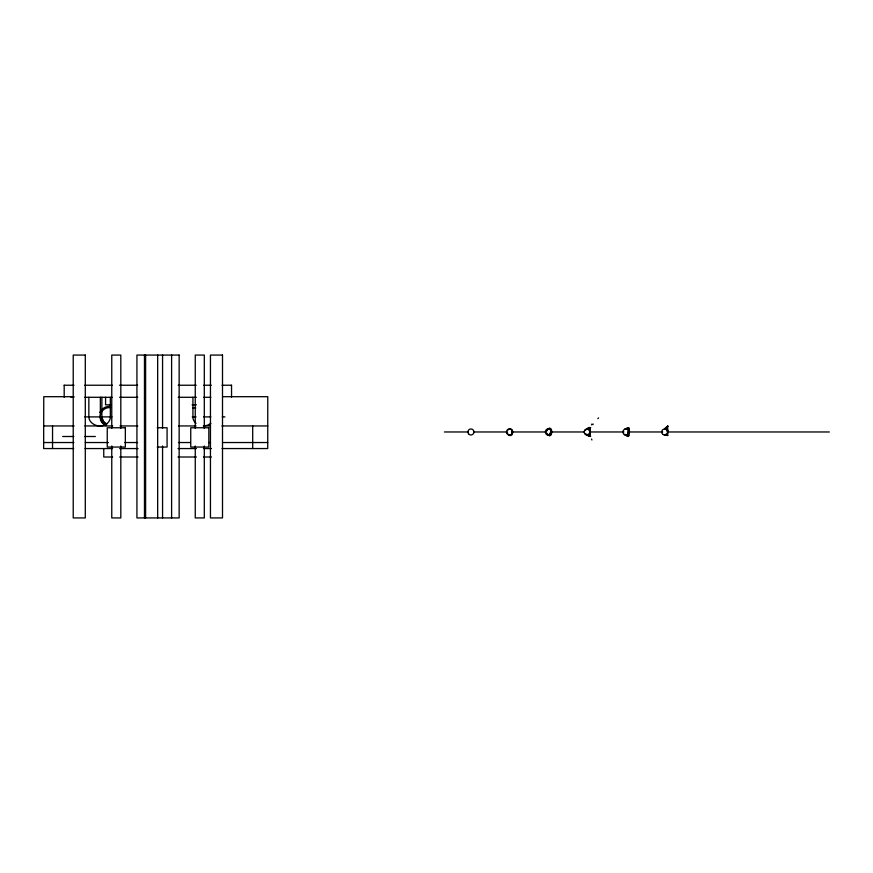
<?xml version="1.0" encoding="UTF-8"?>
<svg xmlns="http://www.w3.org/2000/svg" width="873" height="873" viewBox="0 0 873 873"><rect width="100%" height="100%" fill="white"/><g stroke="black" fill="none" stroke-linecap="round" stroke-linejoin="round"><path stroke-width="1.31" d="M105.568 397.291L105.568 404.832L110.816 404.832M110.336 416.901L110.336 397.291M549.641 433.215L549.641 435.682L548.484 435.016M586.7 434.307L587.856 434.819A1.211 1.211 0 0 0 589.068 436.02L589.068 433.324M589.068 430.629L589.068 427.923L587.289 428.938M512.516 432.19L512.527 431.971A3.012 3.012 0 0 0 508.01 429.363A3.012 3.012 0 0 0 508.01 434.59A3.012 3.012 0 0 0 512.527 431.971M627.742 429.603C628.615 421.681 632.303 440.156 624.806 434.765M550.568 429.822C552.5 429.156 551.823 435.158 550.579 434.176M628.931 435.758L628.298 436.369L628.353 427.584L625.952 428.949M546.738 430.804A6.275 6.275 0 0 1 546.825 430.411L546.858 430.291M589.701 429.44L589.832 429.723A5.98 5.98 0 0 1 589.832 434.219L589.712 434.503M546.302 429.822L547.6 429.963M624.806 429.178L626.257 428.818A1.724 1.724 0 0 1 626.508 428.49L627.731 428.185M589.864 429.691L590.257 429.167A1.211 1.211 0 0 0 589.089 427.934A1.211 1.211 0 0 0 587.856 429.069M667.736 426.286L664.539 428.949M664.844 428.687L667.703 426.1L667.725 435.518L664.637 434.994M666.492 427.301L665.521 428.119M210.862 423.449L207.588 425.216L203.966 425.926M589.788 428.228L589.231 428.829M550.918 434.328A44.207 1.801 -53.2 0 1 550.961 434.132L551.005 434.197A2.684 2.684 0 0 0 551.201 433.663L551.234 433.543A6.275 6.275 0 0 0 551.452 431.971A5.958 5.958 0 0 0 551.169 430.171A2.684 2.684 0 0 0 550.972 429.723A2.226 2.226 0 0 0 547.087 429.723A2.684 2.684 0 0 0 546.858 430.291M626.628 429.025L627.72 428.665M549.03 428.621L548.473 428.938L549.804 428.283M105.677 424.485L104.094 425.216A11.938 11.938 0 0 1 99.948 425.937C95.353 426.155 88.86 422.576 88.85 416.901L88.85 397.291M625.275 429.025L627.218 428.305M588.849 428.861L588.249 429.112M585.15 434.121L586.023 434.088M588.151 428.272L586.318 429.112M587.136 429.472L586.765 429.178A1.67 1.67 0 0 1 587.082 428.829L587.223 428.719A1.539 1.539 0 0 1 588.969 428.708M667.67 430.356L666.481 430.815M627.098 429.178L628.942 428.665M546.978 434.263L546.312 434.154M628.931 428.185L626.225 428.861M586.034 429.865L585.172 429.843M510.105 428.85L509.734 428.97M64.176 385.233L74.019 385.233M84.703 385.233L112.377 385.233M119.525 385.233L137.596 385.233M178.223 385.233L196.218 385.233M203.693 385.233L211.331 385.233M222.026 385.233L231.552 385.233M74.019 396.691L43.759 396.691L43.65 448.558L73.692 448.558M222.56 396.691L267.771 396.691L267.727 448.558L222.015 448.558M71.008 397.291L73.823 397.291M84.703 397.291L112.191 397.291M119.579 397.291L137.77 397.291M178.223 397.291L196.36 397.291M203.66 397.291L210.873 397.291M192.093 404.832L196.414 404.832M84.725 416.901L111.995 416.901M192.246 416.901L196.076 416.901M203.605 416.901L210.873 416.901M222.277 416.901L224.95 416.901M43.65 425.948L74.172 425.948M84.79 425.948L112.682 425.948M120.081 425.948L137.803 425.948M178.518 425.948L196.065 425.948M203.333 425.948L210.524 425.948M221.917 425.948L267.771 425.948M157.227 427.759L167.081 427.759L167.081 447.052L157.227 447.052M444.412 431.971L468.321 431.971M473.57 431.971L507.388 431.971M511.447 431.971L546.618 431.971M550.677 431.971L584.495 431.971M589.548 431.971L623.933 431.971M627.698 431.971L662.651 431.971M667.212 431.971L829.35 431.971M62.67 436.5L73.779 436.5M84.626 436.5L95.353 436.5M43.661 442.535L73.823 442.535M85.292 442.535L108.394 442.535M124.763 442.535L137.618 442.535M178.518 442.535L190.205 442.535M208.931 442.535L210.448 442.535M222.506 442.535L267.705 442.535M85.052 448.558L112.606 448.558M119.656 448.558L138.054 448.558M178.016 448.558L196.425 448.558M203.474 448.558L211.419 448.558M112.606 457.005L103.756 457.005L103.756 448.558M119.656 457.005L138.054 457.005M178.016 457.005L196.425 457.005M203.474 457.005L211.419 457.005M627.687 435.289L626.628 434.929M667.649 435.365L664.735 434.994M666.001 435.169L667.529 435.463M664.855 435.016L665.99 435.201M628.92 435.289L627.13 434.776M625.275 434.929L628.244 436.358L625.952 435.005M506.635 432.866L507.649 433.139M589.046 436.02L587.289 435.016A32.552 2.554 37.4 0 0 587.016 434.885M626.519 435.452L627.763 435.452A1.724 1.724 0 0 0 627.993 435.18M104.64 422.739L102.938 420.764M509.526 435.005L510.105 435.562M666.372 427.628L666.132 427.595A5.107 5.107 0 0 0 665.161 429.145M589.832 434.219L590.257 434.787M626.225 435.092L626.257 435.136A5.62 5.62 0 0 1 625.832 434.35M551.42 429.756L551.441 430.083A1.811 1.811 0 0 0 548.124 429.09M627.742 433.237L627.742 435.769M590.268 429.134L590.268 434.819A1.211 1.211 0 0 1 589.068 436.02M252.701 425.948L252.701 448.558M231.531 385.233L231.552 397.291M204.304 428.359L204.304 355.071L195.257 355.071L195.257 428.359M204.304 446.005L204.304 517.929L195.257 517.929L195.257 446.005M192.933 397.291L192.933 416.901M171.61 355.071L171.61 517.929M162.564 355.071L162.564 428.359M162.564 446.005L162.564 517.929M157.664 355.071L157.664 517.929M145.605 355.071L145.605 517.929M144.471 355.071L144.471 517.929M120.812 428.359L120.812 355.071L111.766 355.071L111.766 428.359M120.812 446.005L120.812 517.929L111.766 517.929L111.766 446.005M104.891 422.925L104.891 423.874M101.879 397.291L101.879 416.901A7.541 7.541 0 0 0 106.877 423.994M100.362 397.291L100.362 416.901A9.046 9.046 0 0 0 106.157 425.337M64.187 385.233L64.187 397.291M52.544 425.948L52.544 448.558M196.043 423.35A8.883 8.883 0 0 1 192.802 416.901M102.654 419.531A5.02 2.695 86.9 0 1 102.13 416.89M103.025 420.48A5.893 2.521 81 0 1 102.588 419.542M110.467 416.901A8.883 8.883 0 0 1 105.688 424.376M192.573 407.942A9.046 9.046 0 0 1 195.781 408.062M99.817 412.514A10.552 10.552 0 0 1 110.173 406.371M106.146 425.653A9.352 9.352 0 0 1 110.74 407.647M591.501 439.064A45.898 1.91 68.6 0 1 591.949 439.981M591.959 423.994A45.854 1.921 -68.4 0 1 591.512 424.911M598.572 417.916A58.185 2.27 -46.8 0 1 597.852 418.625M589.362 427.355A32.65 2.575 -37.5 0 1 588.391 427.901M588.38 436.042A32.596 2.554 37.4 0 1 588.642 436.184M590.454 436.064A46.585 1.942 68.6 0 1 590.661 436.445M590.672 427.519A46.553 1.942 -68.4 0 1 590.464 427.89M593.269 424.092A59.004 2.303 -46.8 0 1 592.68 424.627M587.704 428.73A32.596 2.564 -37.5 0 1 587.016 429.058M587.289 435.278A1.735 1.735 0 0 1 586.754 434.754M589.133 435.201A1.539 1.539 0 0 1 587.409 435.278M666.132 435.18A3.798 3.798 0 0 1 665.903 434.929M667.398 429.396A5.107 5.107 0 0 1 667.627 431.371M667.703 431.393A5.533 5.533 0 0 1 666.972 434.339M665.892 434.929A5.533 5.533 0 0 1 665.499 434.339M507.977 434.263A2.412 2.412 0 0 0 512.527 433.161L512.527 431.262A2.412 2.412 0 0 0 508.097 429.942M551.441 433.87A1.811 1.811 0 0 1 547.895 434.372M550.95 429.811A44.054 1.801 53.2 0 1 550.907 429.625M546.749 429.538A39.918 2.717 45.6 0 1 546.804 429.407M550.983 434.219A2.226 2.226 0 0 1 547.142 434.23M546.902 433.772A5.958 5.958 0 0 1 546.804 433.423M628.124 428.959A5.609 5.609 0 0 1 628.92 431.971A5.62 5.62 0 0 1 628.124 434.994M667.725 426.079L664.735 428.959L667.758 426.1M85.292 355.071L73.223 355.071L73.223 517.929L85.292 517.929L85.292 355.071M179.151 355.071L136.93 355.071L136.93 517.929L179.151 517.929L179.151 355.071M222.506 355.071L210.448 355.071L210.448 517.929L222.506 517.929L222.506 355.071M125.341 427.759L107.248 427.759L107.248 447.052L125.341 447.052L125.341 427.759M208.833 427.759L190.74 427.759L190.74 447.052L208.833 447.052L208.833 427.759M663.229 434.59A3.012 3.012 0 0 0 667.758 431.982A3.012 3.012 0 0 0 663.229 429.363A3.012 3.012 0 0 0 663.229 434.59M585.75 434.59A3.012 3.012 0 0 0 590.268 431.971A3.012 3.012 0 0 0 585.75 429.363A3.012 3.012 0 0 0 585.75 434.59M546.924 434.59A3.012 3.012 0 0 0 551.441 431.971A3.012 3.012 0 0 0 546.924 429.363A3.012 3.012 0 0 0 546.924 434.59M546.749 434.416A39.885 2.717 -45.8 0 0 546.76 434.481M624.315 434.514A3.012 3.012 0 0 0 628.953 432.113A3.012 3.012 0 0 0 624.544 429.298A3.012 3.012 0 0 0 624.315 434.514M469.238 434.47A3.012 3.012 0 0 0 473.93 432.19A3.012 3.012 0 0 0 469.609 429.265A3.012 3.012 0 0 0 469.238 434.47"/></g></svg>
